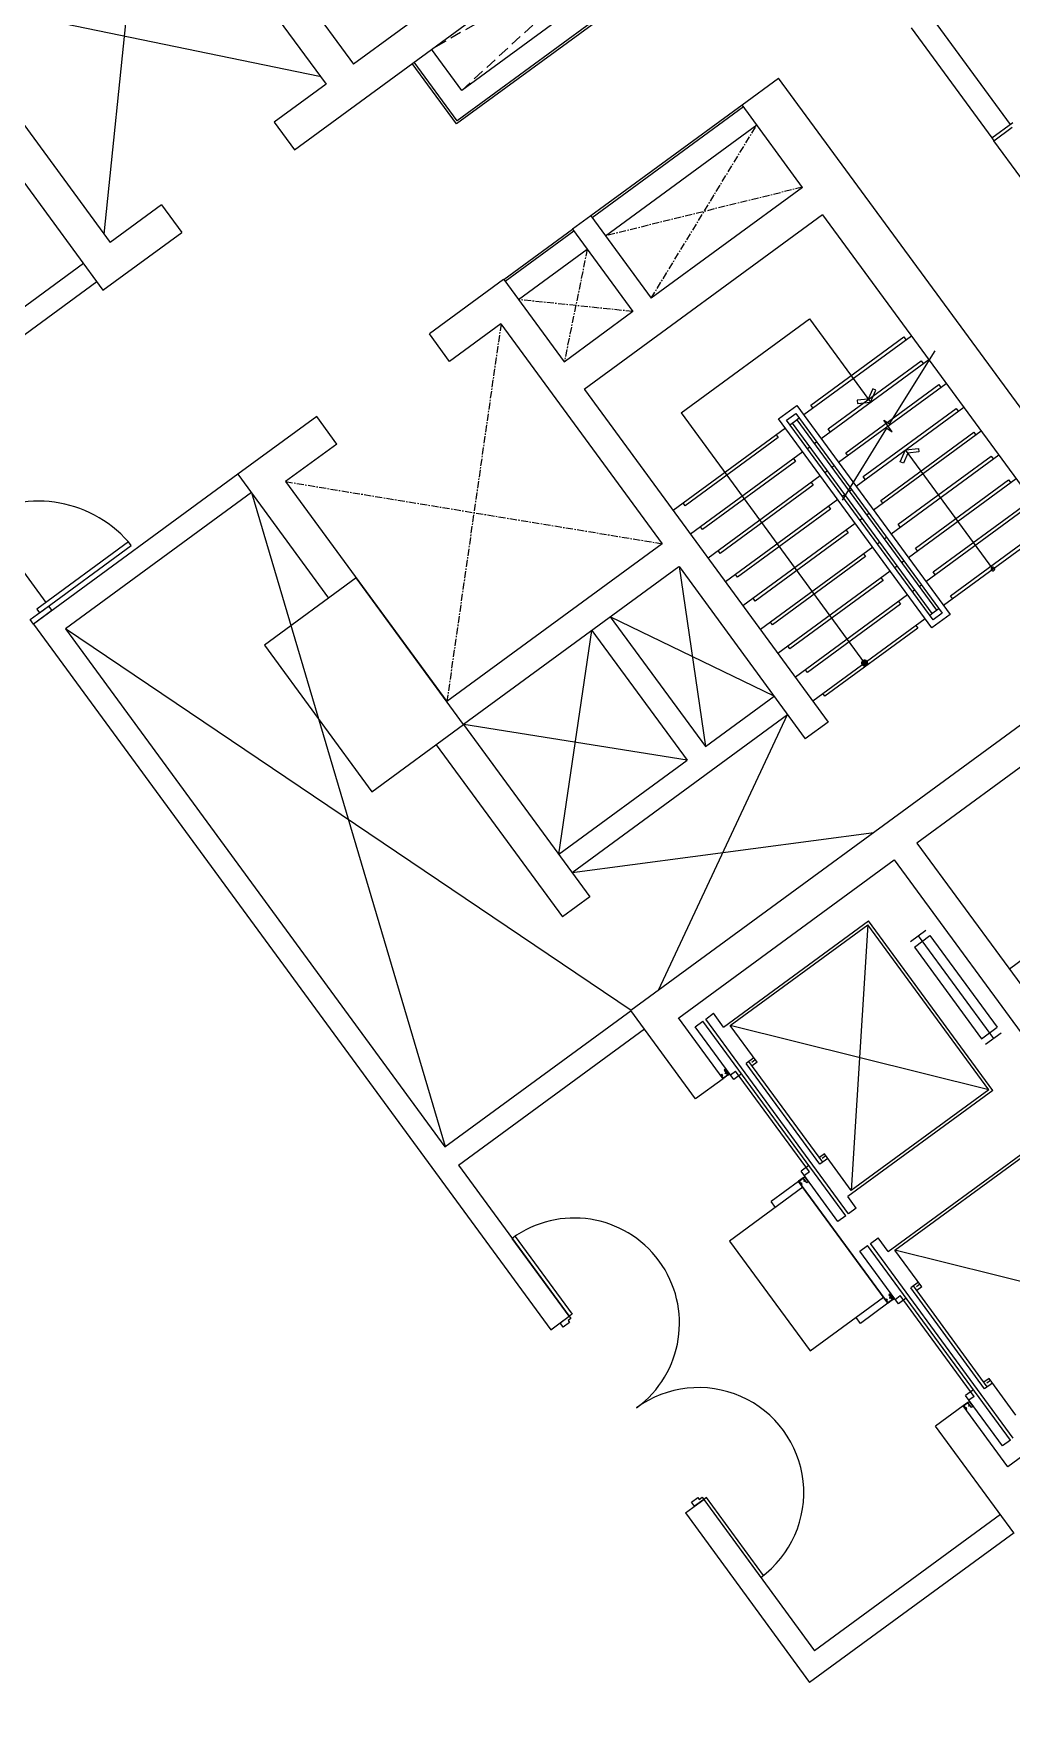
# Model space of a CAD drawing. Header units: millimetres. Extents: x 78082221 to 78451133, y -34402202 to -34172290.
# Drawn here: x 78357631 to 78366235, y -34256927 to -34242152 of the extents above; entities that cross this region are included whole.
import ezdxf

# ---------------------------------------------------------------- set-up
doc = ezdxf.new("R2010")
doc.units = ezdxf.units.MM
doc.header["$LTSCALE"] = 100
doc.header["$MEASUREMENT"] = 0
doc.linetypes.add('XR-B2$0$CENTER', pattern=[2, 1.25, -0.25, 0.25, -0.25])
doc.linetypes.add('XR-B2$0$HIDDENX2', pattern=[0.75, 0.5, -0.25])
doc.layers.get('0').update_dxf_attribs({"color": 2, "linetype": 'CONTINUOUS'})
doc.layers.add('E-PLAN', color=115, linetype='CONTINUOUS')
doc.layers.add('Z', color=115, linetype='CONTINUOUS')

# ---------------------------------------------------------------- blocks, each defined once
blk = doc.blocks.new('XR-B2$0$AUDIT_I_020313153326-83')
at = {"color": 0, "linetype": 'Continuous'}
blk.add_lwpolyline([(2850, 50, 1), (1000, 50, 1), (-850, 50)], format="xyb", dxfattribs=at)
for points in [[(-849, 80), (0, 80), (0, 50), (-850, 50)], [(2849, 80), (2000, 80), (2000, 50), (2850, 50)]]:
    blk.add_lwpolyline(points, dxfattribs=at)
for points in [[(25, 50), (25, 19), (45, 19), (45, -50), (0, -50), (0, 50)], [(1975, 50), (2000, 50), (2000, -50), (1955, -50), (1955, 19), (1975, 19)]]:
    blk.add_lwpolyline(points, close=True, dxfattribs=at)
blk = doc.blocks.new('XR-B2$0$XR-지하3층$0$장애인 주차')
at = {"layer": 'E-PLAN', "lineweight": 5}
for p, q in [((4572, 3795), (4572, -805)), ((5572, 2795), (4572, 3795)), ((5572, 3078), (4855, 3795)), ((5572, 2045), (4572, 3045)), ((5572, 1762), (4572, 2762)), ((3699, 2009), (4214, 1851)), ((5572, 1012), (4572, 2012)), ((3689, 1485), (3600, 1888)), ((3992, 1503), (3925, 1810)), ((3925, 1810), (4151, 1741)), ((4214, 1851), (4443, 1569)), ((4151, 1741), (4355, 1493)), ((5572, 729), (4572, 1729)), ((4055, 1528), (4053, 1393)), ((3348, 969), (3257, 820)), ((5572, -21), (4572, 979)), ((5572, -304), (4572, 696)), ((5323, -805), (4572, -54)), ((5041, -805), (4572, -336))]:
    blk.add_line(p, q, dxfattribs=at)
at = {"layer": 'E-PLAN', "ltscale": 4}
for p, q in [((4165, -1005), (4165, -805)), ((4165, -805), (4165, -905))]:
    blk.add_line(p, q, dxfattribs=at)
at = {"layer": 'E-PLAN', "lineweight": 5}
for points in [[(3842, -1005), (2472, -1005), (2472, 3995), (5772, 3995), (5772, -1005), (4402, -1005)], [(3842, -805), (2672, -805), (2672, 3795), (5572, 3795), (5572, -805), (4402, -805)]]:
    blk.add_lwpolyline(points, dxfattribs=at)
for points in [[(3523, 2720), (2773, 2720), (2773, 2870), (3523, 2870)], [(4473, 2720), (3723, 2720), (3723, 2870), (4473, 2870)]]:
    blk.add_lwpolyline(points, close=True, dxfattribs=at)
for points in [[(3992, 1503, -0.343093), (3870, 1283), (3381, 1194), (3094, 715)], [(3094, 715, -1.000002), (2987, 770), (3330, 1379), (3640, 1415)]]:
    blk.add_lwpolyline(points, format="xyb", dxfattribs=at)
at = {"layer": 'E-PLAN', "ltscale": 4}
for points in [[(3842, -695), (3842, -1115), (4402, -1115), (4402, -695)], [(3892, -745), (3892, -1065), (4352, -1065), (4352, -745)]]:
    blk.add_lwpolyline(points, close=True, dxfattribs=at)
at = {"layer": 'E-PLAN'}
for points in [[(4161, -797), (4152, -916), (4058, -916), (4021, -1003), (3982, -990), (3988, -973), (4011, -981), (4046, -898), (4136, -898), (4137, -881), (4072, -881), (4072, -863), (4138, -863), (4142, -810)], [(4167, -882), (4169, -863)]]:
    blk.add_lwpolyline(points, dxfattribs=at)
at = {"layer": 'E-PLAN', "lineweight": 5}
blk.add_circle((3613, 2216), 150, dxfattribs=at)
for centre, radius, start, end in [((3682, 1922), 88.4, 79.1143, 202.3185), ((3810, 1000), 582, 198.006, 65.0949), ((3632, 1473), 57.7, 276.2786, 12.4353), ((4394, 1537), 58.8, 227.9655, 33.7904), ((3809, 1000), 462, 183.8525, 58.2396)]:
    blk.add_arc(centre, radius, start, end, dxfattribs=at)
at = {"layer": 'E-PLAN'}
for centre, radius, start, end in [((4127, -942), 89.2, 206.535, 62.4866), ((4127, -942), 71.5, 192.8781, 56.1688), ((4140, -787), 22.8, 335.1173, 274.9698)]:
    blk.add_arc(centre, radius, start, end, dxfattribs=at)
blk = doc.blocks.new('XR-B2$0$XR-지하3층$0$A$C73B52ADF')
at = {"layer": 'E-PLAN'}
for points in [[(-2038, 2466), (-38, 2466), (-38, -1134), (-2038, -1134)], [(-1166, 2021), (-1166, 1871), (-1832, 1871), (-1832, 2021)]]:
    blk.add_lwpolyline(points, close=True, dxfattribs=at)

msp = doc.modelspace()

# ---------------------------------------------------------------- linework, layer by layer
at = {"layer": 'Z'}
for p, q in [((78364196.6, -34239671.3), (78360445.7, -34242420.8)), ((78359926, -34243173.8), (78364374, -34239913.3)), ((78358908.6, -34240323.8), (78360445.7, -34242420.8)), ((78358666.7, -34240501.2), (78360203.8, -34242598.1)), ((78356767.8, -34241893.1), (78358304.9, -34243990)), ((78363864.5, -34242778.9), (78364186.7, -34242542.7)), ((78371784.1, -34252905.4), (78364186.7, -34242542.7)), ((78360203.8, -34242598.1), (78359748.6, -34242931.8)), ((78362533.9, -34243753.7), (78363864.6, -34242778.1)), ((78364396.6, -34243504.8), (78363864.5, -34242778.9)), ((78359748.6, -34242931.8), (78359926, -34243173.8)), ((78366062.5, -34243070), (78366248, -34242934)), ((78357294.4, -34243118.9), (78358240.3, -34244409.4)), ((78366062.5, -34243070), (78366080.3, -34243094.2)), ((78364396.1, -34243505.1), (78363065.8, -34244480.2)), ((78358756.6, -34243659), (78358304.9, -34243990)), ((78358756.6, -34243659), (78358933.9, -34243900.9)), ((78361768, -34244315.7), (78362372.6, -34243871.9)), ((78362533.8, -34243754.4), (78362372.5, -34243872.6)), ((78362372.5, -34243872.6), (78362904.5, -34244598.5)), ((78364573.5, -34243747.1), (78362476.5, -34245284.2)), ((78362533.8, -34243754.4), (78363065.8, -34244480.2)), ((78364574, -34243746.7), (78367323.1, -34247497.1)), ((78358240.3, -34244409.4), (78358933.9, -34243900.9)), ((78361767, -34244316.4), (78361114.3, -34244794.9)), ((78361767.6, -34244316), (78362299.6, -34245041.9)), ((78362904.5, -34244598.5), (78362299.1, -34245042.3)), ((78361742.8, -34244706.1), (78361291.6, -34245036.8)), ((78361743.3, -34244705.8), (78363162.2, -34246641.4)), ((78363329.1, -34245489.4), (78364458.1, -34244661.7)), ((78364458.1, -34244661.7), (78364996.2, -34245395.6)), ((78361291.6, -34245036.8), (78361114.3, -34244794.9)), ((78364407, -34245505.1), (78365354.6, -34244810.4)), ((78364560.7, -34245714.8), (78365508.3, -34245020.1)), ((78362477, -34245283.8), (78364623.1, -34248211.5)), ((78364714.4, -34245924.5), (78365662, -34245229.8)), ((78363329.1, -34245489.4), (78364943.2, -34247691.1)), ((78364868.2, -34246134.2), (78365815.8, -34245439.5)), ((78360122.3, -34245522), (78359428.6, -34246030.5)), ((78360299.6, -34245764), (78360122.3, -34245522)), ((78364245.7, -34245623.4), (78363258, -34246348)), ((78364286, -34245593.8), (78364326.3, -34245564.3)), ((78364306.2, -34245579), (78365536, -34247256.5)), ((78364326.3, -34245564.3), (78364366.6, -34245534.7)), ((78364346.5, -34245549.5), (78365576.3, -34247227)), ((78365021.9, -34246343.9), (78365969.5, -34245649.1)), ((78360299.6, -34245764), (78359848, -34246095.1)), ((78364439.7, -34245803.5), (78364459.9, -34245788.7)), ((78364500.2, -34245759.2), (78364520.4, -34245744.4)), ((78364399.4, -34245833.1), (78363411.7, -34246557.7)), ((78365175.6, -34246553.6), (78366123.2, -34245858.8)), ((78366072.3, -34246863.3), (78365303.6, -34245814.9)), ((78359428.6, -34246030.5), (78360226.8, -34247119.3)), ((78359848, -34246095.1), (78361266.8, -34248030.7)), ((78364553.1, -34246042.8), (78363565.4, -34246767.4)), ((78364593.5, -34246013.2), (78364613.6, -34245998.4)), ((78364653.9, -34245968.9), (78364674.1, -34245954.1)), ((78365329.3, -34246763.2), (78366277, -34246068.5)), ((78364747.2, -34246222.9), (78364767.4, -34246208.1)), ((78364807.7, -34246178.5), (78364827.8, -34246163.8)), ((78364706.9, -34246252.4), (78363719.2, -34246977)), ((78364961.4, -34246388.2), (78364981.6, -34246373.4)), ((78365483.1, -34246972.9), (78366430.7, -34246278.2)), ((78364860.6, -34246462.1), (78363872.9, -34247186.7)), ((78364900.9, -34246432.6), (78364921.1, -34246417.8)), ((78365636.8, -34247182.6), (78366584.4, -34246487.9)), ((78358464.4, -34246625.6), (78357658, -34247216.9)), ((78357681.6, -34247249.1), (78358487.9, -34246658)), ((78358487.9, -34246658), (78358464.4, -34246625.6)), ((78363161.7, -34246641.8), (78361266.8, -34248030.7)), ((78365014.3, -34246671.8), (78364026.6, -34247396.4)), ((78365054.6, -34246642.3), (78365074.8, -34246627.5)), ((78365115.1, -34246597.9), (78365135.3, -34246583.1)), ((78365268.9, -34246807.6), (78365289, -34246792.8)), ((78363309.5, -34246843.4), (78361414.6, -34248232.4)), ((78363310, -34246843.1), (78364421.4, -34248359.3)), ((78365168.1, -34246881.5), (78364180.3, -34247606.1)), ((78365208.4, -34246851.9), (78365228.5, -34246837.2)), ((78365321.8, -34247091.2), (78364334.1, -34247815.8)), ((78365362.1, -34247061.6), (78365382.3, -34247046.8)), ((78365422.6, -34247017.3), (78365442.8, -34247002.5)), ((78357658, -34247216.9), (78357681.6, -34247249.1)), ((78365515.8, -34247271.3), (78365556.2, -34247241.7)), ((78365556.2, -34247241.7), (78365596.5, -34247212.2)), ((78365475.5, -34247300.9), (78364487.8, -34248025.5)), ((78367322.5, -34247497.4), (78362886.6, -34250749)), ((78367500, -34247738.4), (78365404, -34249275.2)), ((78361414.6, -34248232.4), (78362526.1, -34249748.6)), ((78364623.1, -34248211.5), (78364421.4, -34248359.3)), ((78361172.7, -34248409.7), (78362284.1, -34249926)), ((78365404, -34249275.2), (78368478.6, -34253468.9)), ((78363307.3, -34250812.6), (78365202.4, -34249423)), ((78365202.4, -34249423, 0), (78368099.6, -34253374.8, 0)), ((78362526.1, -34249748.6), (78362284.1, -34249926)), ((78367184.8, -34249674.6), (78366217, -34250384.1)), ((78363702.3, -34250894.8), (78364976.6, -34249960.6)), ((78363761.5, -34250882.4), (78364971.2, -34249995.5)), ((78364971.2, -34249995.5), (78364825.7, -34252334.1)), ((78366035.5, -34251447.2), (78364971.2, -34249995.5)), ((78366070.4, -34251452.6), (78364976.6, -34249960.6)), ((78365345.6, -34250142.6), (78365482.7, -34250042.1)), ((78365381.1, -34250191), (78365518.2, -34250090.5)), ((78365381.1, -34250191), (78365972.3, -34250997.5)), ((78365414.2, -34250092.4), (78366076.4, -34250995.6)), ((78365518.2, -34250090.5), (78366109.5, -34250897)), ((78363456.2, -34251527.8), (78362885.8, -34250749.6)), ((78363699.6, -34251349.4), (78363306.4, -34250813.1)), ((78363545.1, -34250824.1), (78363613.6, -34250773.8)), ((78364801.5, -34252537.8), (78363545.1, -34250824.1)), ((78363702.3, -34250894.8), (78363613.6, -34250773.8)), ((78363452.3, -34250892.1), (78363520.9, -34250841.8)), ((78363792.3, -34251355.8), (78363452.3, -34250892.1)), ((78364777.3, -34252555.6), (78363520.9, -34250841.8)), ((78366035.5, -34251447.2), (78363761.5, -34250882.4)), ((78363998, -34251205), (78363761.5, -34250882.4)), ((78365972.3, -34250997.5), (78366109.5, -34250897)), ((78366007.8, -34251045.9), (78366144.9, -34250945.4)), ((78363720.3, -34251266), (78363708.2, -34251274.9)), ((78363720.3, -34251266), (78363708.2, -34251274.9)), ((78363752.8, -34251310.4), (78363720.3, -34251266)), ((78363752.8, -34251310.4), (78363720.3, -34251266)), ((78363968.4, -34251164.7), (78363899.9, -34251215)), ((78364550.3, -34252102.1), (78363899.9, -34251215)), ((78364574.5, -34252084.4), (78363924.1, -34251197.2)), ((78363981.6, -34251182.7), (78363950.3, -34251205.6)), ((78363998, -34251205), (78363953.6, -34251237.6)), ((78363699.6, -34251349.4), (78363456.2, -34251527.8)), ((78363676.7, -34251316.5), (78363684.8, -34251310.6)), ((78363676.7, -34251316.5), (78363684.8, -34251310.6)), ((78363682.7, -34251324.6), (78363676.7, -34251316.5)), ((78363682.7, -34251324.6), (78363676.7, -34251316.5)), ((78363684.8, -34251310.6), (78363690.7, -34251318.7)), ((78363684.8, -34251310.6), (78363690.7, -34251318.7)), ((78363708.2, -34251274.9), (78363723, -34251295)), ((78363708.2, -34251274.9), (78363723, -34251295)), ((78363722.4, -34251299), (78363736.4, -34251318.2)), ((78363722.4, -34251299), (78363736.4, -34251318.2)), ((78363723, -34251295), (78363740.7, -34251319.2)), ((78363723, -34251295), (78363740.7, -34251319.2)), ((78363740.7, -34251319.2), (78363752.8, -34251310.4)), ((78363740.7, -34251319.2), (78363752.8, -34251310.4)), ((78363762.8, -34251315.5), (78363807.1, -34251283)), ((78363860.9, -34251305.5), (78363792.3, -34251355.8)), ((78364457.5, -34252170.1), (78363807.1, -34251283)), ((78366070.4, -34251452.6), (78364796.2, -34252386.8)), ((78366035.5, -34251447.2), (78364825.7, -34252334.1)), ((78365150.9, -34252870.7), (78366425.2, -34251936.5)), ((78365210.1, -34252858.3), (78366419.8, -34251971.4)), ((78364452.1, -34252112), (78364383.6, -34252162.3)), ((78364589.2, -34252011.5), (78364544.9, -34252044)), ((78364618.8, -34252051.8), (78364550.3, -34252102.1)), ((78364602.5, -34252029.6), (78364571.2, -34252052.5)), ((78364825.7, -34252334.1), (78364589.2, -34252011.5)), ((78364361.8, -34252252.7), (78364119.8, -34252430)), ((78364361.6, -34252252.9), (78365148, -34253325.5)), ((78365148.2, -34253325.3), (78364361.8, -34252252.7)), ((78364380.4, -34252276.3), (78364386.3, -34252284.3)), ((78364380.4, -34252276.3), (78364386.3, -34252284.3)), ((78364708.8, -34252605.8), (78364383.6, -34252162.3)), ((78364386.3, -34252284.3), (78364394.3, -34252278.4)), ((78364386.3, -34252284.3), (78364394.3, -34252278.4)), ((78364394.3, -34252278.4), (78364388.4, -34252270.3)), ((78364394.3, -34252278.4), (78364388.4, -34252270.3)), ((78364416.7, -34252246.1), (78364402.6, -34252226.9)), ((78364416.7, -34252246.1), (78364402.6, -34252226.9)), ((78364402.9, -34252222.5), (78364415, -34252213.6)), ((78364402.9, -34252222.5), (78364415, -34252213.6)), ((78364420.7, -34252246.7), (78364402.9, -34252222.5)), ((78364420.7, -34252246.7), (78364402.9, -34252222.5)), ((78364457.5, -34252170.1), (78364413.2, -34252202.6)), ((78364415, -34252213.6), (78364447.6, -34252258)), ((78364415, -34252213.6), (78364447.6, -34252258)), ((78364435.5, -34252266.9), (78364420.7, -34252246.7)), ((78364435.5, -34252266.9), (78364420.7, -34252246.7)), ((78364447.6, -34252258), (78364435.5, -34252266.9)), ((78364447.6, -34252258), (78364435.5, -34252266.9)), ((78364158.3, -34252482.5), (78364119.8, -34252430)), ((78364870.1, -34252487.6), (78364796.2, -34252386.8)), ((78364777.3, -34252555.6), (78364708.8, -34252605.8)), ((78364870.1, -34252487.6), (78364801.5, -34252537.8)), ((78364900.9, -34252867.9), (78364969.5, -34252817.7)), ((78365240.9, -34253331.7), (78364900.9, -34252867.9)), ((78366225.9, -34254531.5), (78364969.5, -34252817.7)), ((78364993.7, -34252800), (78365062.2, -34252749.7)), ((78366250.1, -34254513.7), (78364993.7, -34252800)), ((78365150.9, -34252870.7), (78365062.2, -34252749.7)), ((78367484.1, -34253423.1), (78365210.1, -34252858.3)), ((78365446.6, -34253180.9), (78365210.1, -34252858.3)), ((78365417, -34253140.6), (78365348.5, -34253190.8)), ((78366023.1, -34254060.2), (78365372.7, -34253173.1)), ((78365430.2, -34253158.5), (78365398.9, -34253181.5)), ((78365446.6, -34253180.9), (78365402.2, -34253213.4)), ((78365148.2, -34253325.3), (78364906.2, -34253502.7)), ((78365125.3, -34253292.4), (78365133.4, -34253286.5)), ((78365125.3, -34253292.4), (78365133.4, -34253286.5)), ((78365131.3, -34253300.5), (78365125.3, -34253292.4)), ((78365131.3, -34253300.5), (78365125.3, -34253292.4)), ((78365133.4, -34253286.5), (78365139.3, -34253294.6)), ((78365133.4, -34253286.5), (78365139.3, -34253294.6)), ((78365168.9, -34253241.9), (78365156.8, -34253250.8)), ((78365168.9, -34253241.9), (78365156.8, -34253250.8)), ((78365156.8, -34253250.8), (78365171.6, -34253270.9)), ((78365156.8, -34253250.8), (78365171.6, -34253270.9)), ((78365201.4, -34253286.2), (78365168.9, -34253241.9)), ((78365201.4, -34253286.2), (78365168.9, -34253241.9)), ((78365171, -34253274.9), (78365185, -34253294.1)), ((78365171, -34253274.9), (78365185, -34253294.1)), ((78365171.6, -34253270.9), (78365189.3, -34253295.1)), ((78365171.6, -34253270.9), (78365189.3, -34253295.1)), ((78365189.3, -34253295.1), (78365201.4, -34253286.2)), ((78365189.3, -34253295.1), (78365201.4, -34253286.2)), ((78365211.4, -34253291.3), (78365255.7, -34253258.8)), ((78365309.5, -34253281.4), (78365240.9, -34253331.7)), ((78365906.1, -34254146), (78365255.7, -34253258.8)), ((78365998.9, -34254078), (78365348.5, -34253190.8)), ((78364906.2, -34253502.7), (78364867.8, -34253450.2)), ((78368098.8, -34253375.4, 0), (78366203.6, -34254764.8)), ((78366037.8, -34253987.4), (78365993.5, -34254019.9)), ((78366067.4, -34254027.7), (78365998.9, -34254078)), ((78366051.1, -34254005.4), (78366019.8, -34254028.4)), ((78366274.4, -34254310), (78366037.8, -34253987.4)), ((78365900.7, -34254087.9), (78365832.2, -34254138.1)), ((78366157.4, -34254581.7), (78365832.2, -34254138.1)), ((78365865.3, -34254222), (78365851.2, -34254202.8)), ((78365865.3, -34254222), (78365851.2, -34254202.8)), ((78365851.5, -34254198.4), (78365863.6, -34254189.5)), ((78365851.5, -34254198.4), (78365863.6, -34254189.5)), ((78365869.3, -34254222.6), (78365851.5, -34254198.4)), ((78365869.3, -34254222.6), (78365851.5, -34254198.4)), ((78365906.1, -34254146), (78365861.8, -34254178.5)), ((78365863.6, -34254189.5), (78365896.2, -34254233.8)), ((78365863.6, -34254189.5), (78365896.2, -34254233.8)), ((78365884.1, -34254242.7), (78365869.3, -34254222.6)), ((78365884.1, -34254242.7), (78365869.3, -34254222.6)), ((78365810.4, -34254228.5), (78365568.4, -34254405.9)), ((78366203.6, -34254764.8), (78365810.4, -34254228.5)), ((78365829, -34254252.1), (78365834.9, -34254260.2)), ((78365829, -34254252.1), (78365834.9, -34254260.2)), ((78365834.9, -34254260.2), (78365842.9, -34254254.3)), ((78365834.9, -34254260.2), (78365842.9, -34254254.3)), ((78365842.9, -34254254.3), (78365837, -34254246.2)), ((78365842.9, -34254254.3), (78365837, -34254246.2)), ((78365896.2, -34254233.8), (78365884.1, -34254242.7)), ((78365896.2, -34254233.8), (78365884.1, -34254242.7)), ((78366257.3, -34255345.5), (78365568.4, -34254405.9)), ((78366225.9, -34254531.5), (78366157.4, -34254581.7))]:
    msp.add_line(p, q, dxfattribs=at)
at = {"layer": 'Z', "linetype": 'XR-B2$0$HIDDENX2', "ltscale": 2}
for p, q in [((78361397.7, -34242652.3), (78364374, -34239913.3)), ((78364640, -34240276.2), (78361131.9, -34242289.8))]:
    msp.add_line(p, q, dxfattribs=at)
at = {"layer": 'Z', "ltscale": 0.5}
for p, q in [((78364640, -34240276.2), (78361398.2, -34242653)), ((78358251.9, -34243917.1), (78358609.8, -34240430.8)), ((78364764.2, -34240445.6), (78361353, -34242946.5)), ((78364752.3, -34240429.5), (78361357.3, -34242918.5)), ((78356714.6, -34241820.3), (78360147.1, -34242527.6)), ((78361357.3, -34242918.5), (78360978.7, -34242402.1)), ((78361398.2, -34242653), (78361131.9, -34242289.8)), ((78361353, -34242946.5), (78360962.6, -34242413.9)), ((78362545.7, -34243769.8), (78363876.4, -34242794.2)), ((78362664, -34243931.1), (78363994.7, -34242955.5)), ((78366080.3, -34243094.2), (78366241.6, -34242975.9)), ((78369243.6, -34247408.8), (78366080.3, -34243094.2)), ((78361779.8, -34244331.8), (78362384.4, -34243888.1)), ((78358069.1, -34244175.2), (78356431.9, -34245375.4)), ((78361898.1, -34244493.1), (78362502.7, -34244049.4)), ((78358187.3, -34244336.4), (78356388.9, -34245655)), ((78359429, -34246030), (78357630.5, -34247348.6)), ((78359547.2, -34246191.3), (78357910.1, -34247391.6)), ((78359547.2, -34246191.3), (78361252.9, -34251946.6)), ((78360468.6, -34246942), (78359662.2, -34247533.3)), ((78361414.7, -34248232.4), (78360468.6, -34246942)), ((78363310.6, -34246842.6), (78363542.2, -34248426.9)), ((78357630.5, -34247348.6), (78362183.3, -34253558.4)), ((78357910.1, -34247391.6), (78361250.7, -34251948.2)), ((78362887.9, -34250747.9), (78357911.7, -34247390.4)), ((78362251.8, -34249372.9), (78362544.2, -34247404)), ((78362544.2, -34247404), (78363380.9, -34248545.2)), ((78362705.5, -34247285.7), (78363542.2, -34248426.9)), ((78364147.2, -34247983.8), (78362705.5, -34247285.7)), ((78359662.2, -34247533.3), (78360608.2, -34248823.6)), ((78363542.2, -34248426.9), (78364147.2, -34247983.8)), ((78362370, -34249534.2), (78364265.5, -34248145.1)), ((78363129.8, -34250570.6), (78364265.5, -34248145.1)), ((78360608.2, -34248823.6), (78361414.7, -34248232.4)), ((78363380.9, -34248545.2), (78361415.2, -34248231.8)), ((78362251.8, -34249372.9), (78363380.9, -34248545.2)), ((78362370, -34249534.2), (78365025.3, -34249181.4)), ((78361250.7, -34251948.2), (78362887.9, -34250747.9)), ((78361369, -34252109.5), (78363006.1, -34250909.2)), ((78361369, -34252109.5), (78362344.6, -34253440.2)), ((78364400.4, -34252304.9), (78363755.3, -34252777.9)), ((78365110, -34253272.7), (78364400.4, -34252304.9)), ((78363755.3, -34252777.9), (78364464.8, -34253745.7)), ((78364464.8, -34253745.7), (78365110, -34253272.7)), ((78362183.3, -34253558.4), (78362344.6, -34253440.2)), ((78363365.8, -34255171.4), (78363527.1, -34255053.1)), ((78363527.1, -34255053.1), (78364502.7, -34256383.8)), ((78363365.8, -34255171.4), (78364459.7, -34256663.4)), ((78366139.8, -34255183.6), (78364502.7, -34256383.8)), ((78366258.1, -34255344.8), (78364459.7, -34256663.4))]:
    msp.add_line(p, q, dxfattribs=at)
at = {"layer": 'Z', "ltscale": 100}
for p, q in [((78365353, -34242102.2), (78366062.5, -34243070)), ((78365514.3, -34241984), (78366223.8, -34242951.7)), ((78356603.4, -34245609.3), (78357738.6, -34247157.7))]:
    msp.add_line(p, q, dxfattribs=at)
at = {"layer": 'Z', "linetype": 'XR-B2$0$CENTER', "ltscale": 0.5}
for p, q in [((78363066, -34244479.5), (78363994.7, -34242955.5)), ((78363066, -34244479.5), (78363994.7, -34242955.5)), ((78364396.7, -34243503.9), (78362664, -34243931.1)), ((78364396.7, -34243503.9), (78362664, -34243931.1)), ((78362502.7, -34244049.4), (78362300.1, -34245041.5)), ((78362904.8, -34244597.8), (78361898.1, -34244493.1)), ((78361743.7, -34244705.4), (78361267.3, -34248030.2)), ((78359848.3, -34246094.6), (78363162.8, -34246641))]:
    msp.add_line(p, q, dxfattribs=at)
at = {"layer": 'Z', "elevation": 0}
for points in [[(78364487.6, -34245446), (78364469.9, -34245421.8), (78365288.5, -34244821.7), (78365306.2, -34244845.9)], [(78364641.4, -34245655.7), (78364623.6, -34245631.5), (78365442.2, -34245031.4), (78365459.9, -34245055.6)], [(78364748.8, -34246258.9), (78365138.3, -34245623.9), (78365186.9, -34245655.6), (78365113, -34245554.8), (78365161.5, -34245586.6), (78365563.1, -34244942.7)], [(78364795.1, -34245865.4), (78364777.3, -34245841.2), (78365595.9, -34245241.1), (78365613.7, -34245265.2)], [(78364948.8, -34246075.1), (78364931.1, -34246050.9), (78365749.6, -34245450.7), (78365767.4, -34245474.9)], [(78364165, -34245682.5), (78364182.8, -34245706.7), (78363364.2, -34246306.8), (78363346.5, -34246282.7)], [(78365102.5, -34246284.8), (78365084.8, -34246260.6), (78365903.4, -34245660.4), (78365921.1, -34245684.6)], [(78364318.8, -34245892.2), (78364336.5, -34245916.4), (78363517.9, -34246516.5), (78363500.2, -34246492.3)], [(78365256.3, -34246494.4), (78365238.5, -34246470.2), (78366057.1, -34245870.1), (78366074.8, -34245894.3)], [(78365410, -34246704.1), (78365392.3, -34246679.9), (78366210.8, -34246079.8), (78366228.6, -34246104)], [(78364472.5, -34246101.9), (78364490.2, -34246126.1), (78363671.7, -34246726.2), (78363653.9, -34246702)], [(78364626.2, -34246311.6), (78364644, -34246335.8), (78363825.4, -34246935.9), (78363807.6, -34246911.7)], [(78365563.7, -34246913.8), (78365546, -34246889.6), (78366364.6, -34246289.5), (78366382.3, -34246313.7)], [(78364779.9, -34246521.3), (78364797.7, -34246545.4), (78363979.1, -34247145.6), (78363961.4, -34247121.4)], [(78365717.5, -34247123.5), (78365699.7, -34247099.3), (78366518.3, -34246499.2), (78366536, -34246523.3)], [(78364933.7, -34246730.9), (78364951.4, -34246755.1), (78364132.8, -34247355.3), (78364115.1, -34247331.1)], [(78365087.4, -34246940.6), (78365105.1, -34246964.8), (78364286.6, -34247565), (78364268.8, -34247540.8)], [(78365241.1, -34247150.3), (78365258.9, -34247174.5), (78364440.3, -34247774.6), (78364422.6, -34247750.4)], [(78365394.9, -34247360), (78365412.6, -34247384.2), (78364594, -34247984.3), (78364576.3, -34247960.1)]]:
    msp.add_lwpolyline(points, dxfattribs=at)
for points in [[(78365042.7, -34245289.9), (78365015.2, -34245277.8), (78364975.7, -34245367.6), (78364878.1, -34245378.3), (78364881.4, -34245408.1), (78364996.2, -34245395.6)], [(78364186.6, -34245542.7), (78364347.8, -34245424.5), (78365695.9, -34247263.3), (78365534.6, -34247381.5)], [(78364256.4, -34245553.5), (78364337.1, -34245494.4), (78365626, -34247252.5), (78365545.4, -34247311.6)], [(78365418.4, -34245802.4), (78365421.7, -34245832.2), (78365324.1, -34245842.9), (78365284.6, -34245932.7), (78365257.1, -34245920.6), (78365303.6, -34245814.9)]]:
    msp.add_lwpolyline(points, close=True, dxfattribs=at)
at = {"layer": 'Z'}
msp.add_lwpolyline([(78357791.8, -34247230.3), (78357630.5, -34247348.6), (78357601, -34247308.2), (78357762.3, -34247190)], close=True, dxfattribs=at)
at = {"layer": 'Z', "const_width": 31.5, "elevation": 0}
msp.add_lwpolyline([(78364930.5, -34247700.4, 1), (78364955.9, -34247681.8, 1)], format="xyb", close=True, dxfattribs=at)
at = {"layer": 'Z'}
for points in [[(78363682.7, -34251324.6), (78363692.9, -34251317.1), (78363694.6, -34251319.3), (78363686.6, -34251325.2)], [(78363682.7, -34251324.6), (78363692.9, -34251317.1), (78363694.6, -34251319.3), (78363686.6, -34251325.2)], [(78363705.8, -34251344.9), (78363700.4, -34251348.8), (78363682.7, -34251324.6)], [(78363705.8, -34251344.9), (78363700.4, -34251348.8), (78363682.7, -34251324.6)], [(78363736.4, -34251318.2), (78363700.7, -34251344.4), (78363686.6, -34251325.2)], [(78363736.4, -34251318.2), (78363700.7, -34251344.4), (78363686.6, -34251325.2)], [(78363740.7, -34251319.2), (78363700.7, -34251348.6)], [(78363740.7, -34251319.2), (78363700.7, -34251348.6)], [(78363723, -34251295), (78363712.7, -34251302.6), (78363714.3, -34251304.9), (78363722.4, -34251299)], [(78363723, -34251295), (78363712.7, -34251302.6), (78363714.3, -34251304.9), (78363722.4, -34251299)], [(78364368, -34252248.1), (78364362.6, -34252252.1), (78364380.4, -34252276.3)], [(78364368, -34252248.1), (78364362.6, -34252252.1), (78364380.4, -34252276.3)], [(78364402.9, -34252222.5), (78364362.9, -34252251.8)], [(78364402.9, -34252222.5), (78364362.9, -34252251.8)], [(78364402.6, -34252226.9), (78364366.9, -34252253.1), (78364381, -34252272.3)], [(78364402.6, -34252226.9), (78364366.9, -34252253.1), (78364381, -34252272.3)], [(78364380.4, -34252276.3), (78364390.6, -34252268.7), (78364389, -34252266.4), (78364381, -34252272.3)], [(78364380.4, -34252276.3), (78364390.6, -34252268.7), (78364389, -34252266.4), (78364381, -34252272.3)], [(78364420.7, -34252246.7), (78364410.4, -34252254.2), (78364408.7, -34252252), (78364416.7, -34252246.1)], [(78364420.7, -34252246.7), (78364410.4, -34252254.2), (78364408.7, -34252252), (78364416.7, -34252246.1)], [(78365131.3, -34253300.5), (78365141.6, -34253292.9), (78365143.2, -34253295.2), (78365135.2, -34253301.1)], [(78365131.3, -34253300.5), (78365141.6, -34253292.9), (78365143.2, -34253295.2), (78365135.2, -34253301.1)], [(78365154.4, -34253320.7), (78365149, -34253324.7), (78365131.3, -34253300.5)], [(78365154.4, -34253320.7), (78365149, -34253324.7), (78365131.3, -34253300.5)], [(78365185, -34253294.1), (78365149.3, -34253320.3), (78365135.2, -34253301.1)], [(78365185, -34253294.1), (78365149.3, -34253320.3), (78365135.2, -34253301.1)], [(78365189.3, -34253295.1), (78365149.3, -34253324.4)], [(78365189.3, -34253295.1), (78365149.3, -34253324.4)], [(78365171.6, -34253270.9), (78365161.3, -34253278.5), (78365163, -34253280.7), (78365171, -34253274.9)], [(78365171.6, -34253270.9), (78365161.3, -34253278.5), (78365163, -34253280.7), (78365171, -34253274.9)], [(78365851.5, -34254198.4), (78365811.5, -34254227.7)], [(78365851.5, -34254198.4), (78365811.5, -34254227.7)], [(78365851.2, -34254202.8), (78365815.5, -34254229), (78365829.6, -34254248.2)], [(78365851.2, -34254202.8), (78365815.5, -34254229), (78365829.6, -34254248.2)], [(78365869.3, -34254222.6), (78365859, -34254230.1), (78365857.3, -34254227.8), (78365865.3, -34254222)], [(78365869.3, -34254222.6), (78365859, -34254230.1), (78365857.3, -34254227.8), (78365865.3, -34254222)], [(78365816.6, -34254224), (78365811.2, -34254227.9), (78365829, -34254252.1)], [(78365816.6, -34254224), (78365811.2, -34254227.9), (78365829, -34254252.1)], [(78365829, -34254252.1), (78365839.2, -34254244.6), (78365837.6, -34254242.3), (78365829.6, -34254248.2)], [(78365829, -34254252.1), (78365839.2, -34254244.6), (78365837.6, -34254242.3), (78365829.6, -34254248.2)]]:
    msp.add_lwpolyline(points, dxfattribs=at)
for centre, radius, start, end in [((78357672.6, -34247319.7), 1053, 41.2349, 123.28225), ((78366072.3, -34246863.3, 0), 15.8, 36.24706, 216.24706), ((78366072.3, -34246863.3, 0), 15.8, 216.24706, 36.24706)]:
    msp.add_arc(centre, radius, start, end, dxfattribs=at)

# ---------------------------------------------------------------- block references
at = {"layer": 'Z', "linetype": 'Continuous', "rotation": 306.2469333569375}
msp.add_blockref('XR-B2$0$AUDIT_I_020313153326-83', (78362304.3, -34253469.8), dxfattribs=at)
at = {"layer": 'Z', "lineweight": 5, "xscale": -1, "rotation": 306.2099657136652}
msp.add_blockref('XR-B2$0$XR-지하3층$0$장애인 주차', (78370080.5, -34262632.9), dxfattribs=at)
at = {"layer": 'Z', "xscale": -1, "rotation": 126.2469395074574}
msp.add_blockref('XR-B2$0$XR-지하3층$0$A$C73B52ADF', (78356815.5, -34258303.1), dxfattribs=at)

doc.saveas('drawing.dxf')
